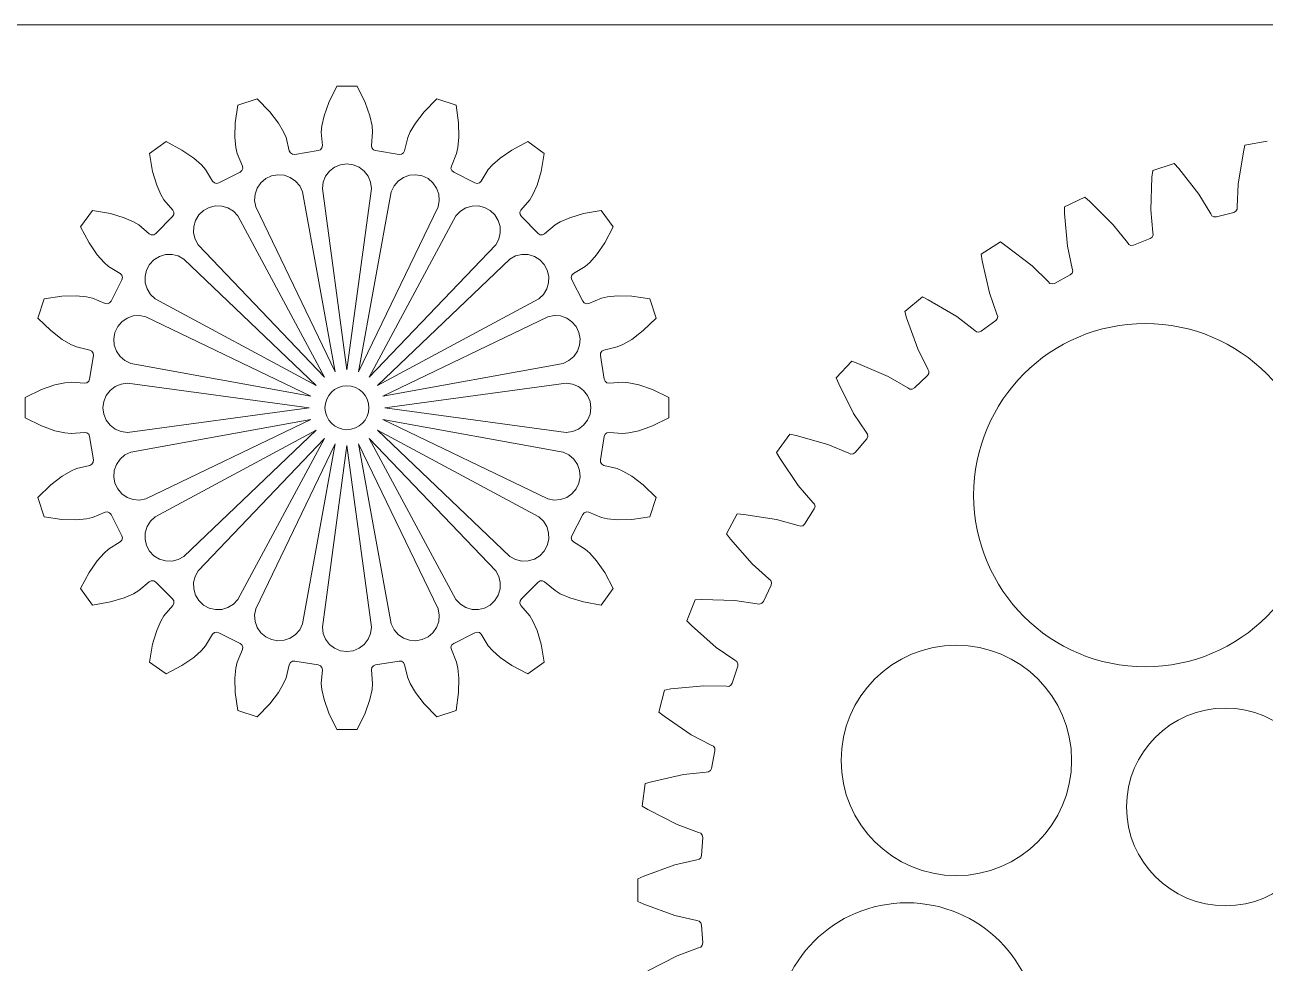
# Model space of a CAD drawing. Header units: millimetres. Extents: x -584 to 91, y -356 to 139.
# Drawn here: x -60.4 to 24.4, y 75.1 to 139.3 of the extents above; entities that cross this region are included whole.
import ezdxf

# ---------------------------------------------------------------- set-up
doc = ezdxf.new("R2010")
doc.units = ezdxf.units.MM
doc.layers.get('0').update_dxf_attribs({"linetype": 'CONTINUOUS'})

msp = doc.modelspace()

# ---------------------------------------------------------------- linework, layer by layer
at = {"color": 5, "lineweight": 0}
for p, q in [((-39.04, 135.106), (-39.585, 133.998)), ((-37.651, 135.106), (-39.04, 135.106)), ((-37.105, 133.998), (-37.651, 135.106)), ((-44.48, 134.244), (-45.801, 133.815)), ((-43.619, 133.359), (-44.48, 134.244)), ((-39.585, 133.998), (-39.91, 133.072)), ((-36.781, 133.072), (-37.105, 133.998)), ((-32.211, 134.244), (-33.072, 133.359)), ((-30.89, 133.815), (-32.211, 134.244)), ((-45.801, 133.815), (-45.977, 132.593)), ((-43.024, 132.579), (-43.619, 133.359)), ((-33.072, 133.359), (-33.667, 132.579)), ((-30.714, 132.593), (-30.89, 133.815)), ((-45.977, 132.593), (-46, 131.612)), ((-42.67, 131.974), (-43.024, 132.579)), ((-40.06, 132.387), (-40.101, 131.969)), ((-39.91, 133.072), (-40.06, 132.387)), ((-36.631, 132.387), (-36.781, 133.072)), ((-36.59, 131.969), (-36.631, 132.387)), ((-33.667, 132.579), (-34.021, 131.974)), ((-30.691, 131.612), (-30.714, 132.593)), ((-46, 131.612), (-45.931, 130.914)), ((-42.502, 131.589), (-42.67, 131.974)), ((-42.286, 130.68), (-42.502, 131.589)), ((-40.101, 131.969), (-40.025, 131.038)), ((-36.666, 131.038), (-36.59, 131.969)), ((-34.189, 131.589), (-34.405, 130.68)), ((-34.021, 131.974), (-34.189, 131.589)), ((-30.76, 130.914), (-30.691, 131.612)), ((-50.708, 131.315), (-51.832, 130.498)), ((-49.616, 130.739), (-50.708, 131.315)), ((-48.809, 130.181), (-49.616, 130.739)), ((-45.931, 130.914), (-45.84, 130.504)), ((-42.211, 130.536), (-42.286, 130.68)), ((-42.073, 130.449), (-42.211, 130.536)), ((-40.308, 130.696), (-41.911, 130.443)), ((-40.156, 130.753), (-40.308, 130.696)), ((-40.052, 130.878), (-40.156, 130.753)), ((-40.025, 131.038), (-40.052, 130.878)), ((-36.639, 130.878), (-36.666, 131.038)), ((-36.535, 130.753), (-36.639, 130.878)), ((-36.383, 130.696), (-36.535, 130.753)), ((-34.78, 130.443), (-36.383, 130.696)), ((-34.48, 130.536), (-34.617, 130.449)), ((-34.405, 130.68), (-34.48, 130.536)), ((-30.85, 130.504), (-30.76, 130.914)), ((-27.075, 130.739), (-27.882, 130.181)), ((-25.983, 131.315), (-27.075, 130.739)), ((-24.859, 130.498), (-25.983, 131.315)), ((22.912, 130.621), (22.552, 128.399)), ((23.015, 131.063), (22.912, 130.621)), ((24.538, 131.354), (23.015, 131.063)), ((-51.832, 130.498), (-51.622, 129.281)), ((-48.285, 129.715), (-48.809, 130.181)), ((-48.006, 129.4), (-48.285, 129.715)), ((-45.84, 130.504), (-45.481, 129.642)), ((-41.911, 130.443), (-42.073, 130.449)), ((-34.617, 130.449), (-34.78, 130.443)), ((-31.21, 129.642), (-30.85, 130.504)), ((-28.406, 129.715), (-28.685, 129.4)), ((-27.882, 130.181), (-28.406, 129.715)), ((-25.069, 129.281), (-24.859, 130.498)), ((18.19, 129.824), (16.715, 129.345)), ((18.493, 129.486), (18.19, 129.824)), ((-51.622, 129.281), (-51.341, 128.341)), ((-47.521, 128.603), (-48.006, 129.4)), ((-45.645, 129.229), (-47.09, 128.493)), ((-45.517, 129.33), (-45.645, 129.229)), ((-45.457, 129.481), (-45.517, 129.33)), ((-45.481, 129.642), (-45.457, 129.481)), ((-31.234, 129.481), (-31.21, 129.642)), ((-31.174, 129.33), (-31.234, 129.481)), ((-31.046, 129.229), (-31.174, 129.33)), ((-29.6, 128.493), (-31.046, 129.229)), ((-28.685, 129.4), (-29.17, 128.603)), ((-25.35, 128.341), (-25.069, 129.281)), ((16.668, 128.893), (16.589, 126.644)), ((16.715, 129.345), (16.668, 128.893)), ((19.879, 127.713), (18.493, 129.486)), ((-51.341, 128.341), (-51.06, 127.699)), ((-47.404, 128.489), (-47.521, 128.603)), ((-47.247, 128.449), (-47.404, 128.489)), ((-47.09, 128.493), (-47.247, 128.449)), ((-29.444, 128.449), (-29.6, 128.493)), ((-29.286, 128.489), (-29.444, 128.449)), ((-29.17, 128.603), (-29.286, 128.489)), ((-25.631, 127.699), (-25.35, 128.341)), ((22.552, 128.399), (22.49, 126.851)), ((-51.06, 127.699), (-50.846, 127.337)), ((-50.846, 127.337), (-50.238, 126.628)), ((-26.453, 126.628), (-25.844, 127.337)), ((-25.844, 127.337), (-25.631, 127.699)), ((12.083, 127.511), (10.68, 126.851)), ((12.427, 127.214), (12.083, 127.511)), ((14.024, 125.628), (12.427, 127.214)), ((20.679, 126.386), (19.879, 127.713)), ((-55.727, 126.604), (-56.543, 125.48)), ((-54.51, 126.394), (-55.727, 126.604)), ((-53.57, 126.112), (-54.51, 126.394)), ((-50.176, 126.321), (-50.266, 126.185)), ((-50.238, 126.628), (-50.166, 126.483)), ((-50.166, 126.483), (-50.176, 126.321)), ((-26.525, 126.483), (-26.453, 126.628)), ((-26.515, 126.321), (-26.525, 126.483)), ((-26.424, 126.185), (-26.515, 126.321)), ((-22.181, 126.394), (-23.121, 126.112)), ((-20.964, 126.604), (-22.181, 126.394)), ((-20.148, 125.48), (-20.964, 126.604)), ((10.68, 126.851), (10.69, 126.396)), ((10.69, 126.396), (10.894, 124.155)), ((16.589, 126.644), (16.722, 125.1)), ((20.761, 126.246), (20.679, 126.386)), ((22.258, 126.472), (21.065, 126.166)), ((22.401, 126.55), (22.258, 126.472)), ((22.486, 126.688), (22.401, 126.55)), ((22.49, 126.851), (22.486, 126.688)), ((-56.543, 125.48), (-55.968, 124.387)), ((-52.928, 125.831), (-53.57, 126.112)), ((-52.565, 125.618), (-52.928, 125.831)), ((-51.857, 125.01), (-52.565, 125.618)), ((-50.266, 126.185), (-51.414, 125.038)), ((-25.277, 125.038), (-26.424, 126.185)), ((-24.126, 125.618), (-24.834, 125.01)), ((-23.763, 125.831), (-24.126, 125.618)), ((-23.121, 126.112), (-23.763, 125.831)), ((-20.723, 124.387), (-20.148, 125.48)), ((14.984, 124.412), (14.024, 125.628)), ((20.902, 126.165), (20.761, 126.246)), ((21.065, 126.166), (20.902, 126.165)), ((-51.711, 124.937), (-51.857, 125.01)), ((-51.549, 124.948), (-51.711, 124.937)), ((-51.414, 125.038), (-51.549, 124.948)), ((-25.142, 124.948), (-25.277, 125.038)), ((-24.98, 124.937), (-25.142, 124.948)), ((-24.834, 125.01), (-24.98, 124.937)), ((16.539, 124.696), (15.394, 124.242)), ((16.671, 124.79), (16.539, 124.696)), ((16.738, 124.938), (16.671, 124.79)), ((16.722, 125.1), (16.738, 124.938)), ((-55.968, 124.387), (-55.409, 123.581)), ((-21.282, 123.581), (-20.723, 124.387)), ((6.314, 124.451), (5.005, 123.62)), ((6.692, 124.199), (6.314, 124.451)), ((8.476, 122.826), (6.692, 124.199)), ((10.894, 124.155), (11.219, 122.64)), ((15.083, 124.283), (14.984, 124.412)), ((15.233, 124.221), (15.083, 124.283)), ((15.394, 124.242), (15.233, 124.221)), ((-55.409, 123.581), (-54.944, 123.057)), ((-54.944, 123.057), (-54.629, 122.778)), ((-22.062, 122.778), (-21.747, 123.057)), ((-21.747, 123.057), (-21.282, 123.581)), ((5.005, 123.62), (5.072, 123.17)), ((5.072, 123.17), (5.555, 120.972)), ((-54.629, 122.778), (-53.831, 122.292)), ((-53.831, 122.292), (-53.718, 122.176)), ((-53.718, 122.176), (-53.678, 122.018)), ((-23.013, 122.018), (-22.973, 122.176)), ((-22.973, 122.176), (-22.859, 122.292)), ((-22.859, 122.292), (-22.062, 122.778)), ((9.58, 121.74), (8.476, 122.826)), ((11.088, 122.216), (10.009, 121.623)), ((11.207, 122.327), (11.088, 122.216)), ((11.255, 122.482), (11.207, 122.327)), ((11.219, 122.64), (11.255, 122.482)), ((-53.721, 121.862), (-54.458, 120.416)), ((-53.678, 122.018), (-53.721, 121.862)), ((-22.97, 121.862), (-23.013, 122.018)), ((-22.233, 120.416), (-22.97, 121.862)), ((9.695, 121.624), (9.58, 121.74)), ((9.852, 121.581), (9.695, 121.624)), ((10.009, 121.623), (9.852, 121.581)), ((-59.044, 120.573), (-59.473, 119.251)), ((-57.821, 120.749), (-59.044, 120.573)), ((-56.841, 120.771), (-57.821, 120.749)), ((-56.143, 120.703), (-56.841, 120.771)), ((-55.732, 120.612), (-56.143, 120.703)), ((-54.871, 120.252), (-55.732, 120.612)), ((-54.458, 120.416), (-54.559, 120.289)), ((-22.132, 120.289), (-22.233, 120.416)), ((-20.959, 120.612), (-21.82, 120.252)), ((-20.548, 120.703), (-20.959, 120.612)), ((-19.85, 120.771), (-20.548, 120.703)), ((-18.869, 120.749), (-19.85, 120.771)), ((-17.647, 120.573), (-18.869, 120.749)), ((-17.218, 119.251), (-17.647, 120.573)), ((0.975, 120.692), (-0.22, 119.703)), ((1.381, 120.489), (0.975, 120.692)), ((3.322, 119.35), (1.381, 120.489)), ((5.555, 120.972), (6.067, 119.51)), ((-54.71, 120.229), (-54.871, 120.252)), ((-54.559, 120.289), (-54.71, 120.229)), ((-21.981, 120.229), (-22.132, 120.289)), ((-21.82, 120.252), (-21.981, 120.229)), ((-0.22, 119.703), (-0.098, 119.266)), ((-59.473, 119.251), (-58.588, 118.39)), ((-18.103, 118.39), (-17.218, 119.251)), ((-0.098, 119.266), (0.657, 117.146)), ((4.555, 118.411), (3.322, 119.35)), ((5.991, 119.073), (4.994, 118.349)), ((6.095, 119.197), (5.991, 119.073)), ((6.067, 119.51), (6.123, 119.357)), ((6.123, 119.357), (6.095, 119.197)), ((-58.588, 118.39), (-57.807, 117.795)), ((-18.883, 117.795), (-18.103, 118.39)), ((4.683, 118.311), (4.555, 118.411)), ((4.844, 118.288), (4.683, 118.311)), ((4.994, 118.349), (4.844, 118.288)), ((-57.807, 117.795), (-57.203, 117.441)), ((-57.203, 117.441), (-56.817, 117.273)), ((-56.817, 117.273), (-55.909, 117.058)), ((-55.909, 117.058), (-55.765, 116.982)), ((-55.765, 116.982), (-55.678, 116.845)), ((-21.013, 116.845), (-20.926, 116.982)), ((-20.926, 116.982), (-20.782, 117.058)), ((-20.782, 117.058), (-19.874, 117.273)), ((-19.874, 117.273), (-19.488, 117.441)), ((-19.488, 117.441), (-18.883, 117.795)), ((0.657, 117.146), (1.349, 115.759)), ((-55.671, 116.682), (-55.925, 115.08)), ((-55.678, 116.845), (-55.671, 116.682)), ((-21.02, 116.682), (-21.013, 116.845)), ((-20.766, 115.08), (-21.02, 116.682)), ((-3.852, 116.293), (-4.913, 115.162)), ((-3.423, 116.143), (-3.852, 116.293)), ((-1.354, 115.256), (-3.423, 116.143)), ((1.328, 115.315), (0.43, 114.472)), ((1.416, 115.452), (1.328, 115.315)), ((1.349, 115.759), (1.423, 115.614)), ((1.423, 115.614), (1.416, 115.452)), ((-58.301, 114.681), (-59.227, 114.357)), ((-57.616, 114.832), (-58.301, 114.681)), ((-57.198, 114.872), (-57.616, 114.832)), ((-56.267, 114.796), (-57.198, 114.872)), ((-56.107, 114.824), (-56.267, 114.796)), ((-55.982, 114.927), (-56.107, 114.824)), ((-55.925, 115.08), (-55.982, 114.927)), ((-20.709, 114.927), (-20.766, 115.08)), ((-20.584, 114.824), (-20.709, 114.927)), ((-20.424, 114.796), (-20.584, 114.824)), ((-19.493, 114.872), (-20.424, 114.796)), ((-19.075, 114.832), (-19.493, 114.872)), ((-18.39, 114.681), (-19.075, 114.832)), ((-17.464, 114.357), (-18.39, 114.681)), ((-4.913, 115.162), (-4.737, 114.744)), ((-4.737, 114.744), (-3.722, 112.735)), ((-0.014, 114.479), (-1.354, 115.256)), ((0.125, 114.396), (-0.014, 114.479)), ((0.43, 114.472), (0.288, 114.393)), ((-59.227, 114.357), (-60.334, 113.812)), ((-60.334, 113.812), (-60.334, 112.422)), ((-16.356, 113.812), (-17.464, 114.357)), ((-16.356, 112.422), (-16.356, 113.812)), ((0.288, 114.393), (0.125, 114.396)), ((-3.722, 112.735), (-2.862, 111.446)), ((-60.334, 112.422), (-59.227, 111.877)), ((-17.464, 111.877), (-16.356, 112.422)), ((-59.227, 111.877), (-58.301, 111.552)), ((-58.301, 111.552), (-57.616, 111.402)), ((-57.616, 111.402), (-57.198, 111.362)), ((-57.198, 111.362), (-56.267, 111.437)), ((-56.267, 111.437), (-56.107, 111.41)), ((-56.107, 111.41), (-55.982, 111.306)), ((-55.982, 111.306), (-55.925, 111.154)), ((-55.925, 111.154), (-55.671, 109.551)), ((-21.02, 109.551), (-20.766, 111.154)), ((-20.766, 111.154), (-20.709, 111.306)), ((-20.709, 111.306), (-20.584, 111.41)), ((-20.584, 111.41), (-20.424, 111.437)), ((-20.424, 111.437), (-19.493, 111.362)), ((-19.493, 111.362), (-19.075, 111.402)), ((-19.075, 111.402), (-18.39, 111.552)), ((-18.39, 111.552), (-17.464, 111.877)), ((-8.089, 111.324), (-9, 110.069)), ((-7.645, 111.229), (-8.089, 111.324)), ((-5.481, 110.609), (-7.645, 111.229)), ((-2.862, 111.446), (-2.77, 111.312)), ((-2.758, 111.15), (-2.828, 111.003)), ((-2.77, 111.312), (-2.758, 111.15)), ((-4.054, 110.005), (-5.481, 110.609)), ((-2.828, 111.003), (-3.613, 110.054)), ((-55.678, 109.389), (-55.765, 109.252)), ((-55.671, 109.551), (-55.678, 109.389)), ((-21.013, 109.389), (-21.02, 109.551)), ((-20.926, 109.252), (-21.013, 109.389)), ((-9, 110.069), (-8.773, 109.676)), ((-8.773, 109.676), (-7.514, 107.81)), ((-3.905, 109.94), (-4.054, 110.005)), ((-3.744, 109.958), (-3.905, 109.94)), ((-3.613, 110.054), (-3.744, 109.958)), ((-57.203, 108.793), (-57.807, 108.438)), ((-56.817, 108.961), (-57.203, 108.793)), ((-55.909, 109.176), (-56.817, 108.961)), ((-55.765, 109.252), (-55.909, 109.176)), ((-20.782, 109.176), (-20.926, 109.252)), ((-19.874, 108.961), (-20.782, 109.176)), ((-19.488, 108.793), (-19.874, 108.961)), ((-18.883, 108.438), (-19.488, 108.793)), ((-58.588, 107.844), (-59.473, 106.983)), ((-57.807, 108.438), (-58.588, 107.844)), ((-18.103, 107.844), (-18.883, 108.438)), ((-17.218, 106.983), (-18.103, 107.844)), ((-7.514, 107.81), (-6.5, 106.639)), ((-59.473, 106.983), (-59.044, 105.661)), ((-17.647, 105.661), (-17.218, 106.983)), ((-55.732, 105.622), (-54.871, 105.981)), ((-54.871, 105.981), (-54.71, 106.005)), ((-54.71, 106.005), (-54.559, 105.945)), ((-22.132, 105.945), (-21.981, 106.005)), ((-21.981, 106.005), (-21.82, 105.981)), ((-21.82, 105.981), (-20.959, 105.622)), ((-6.41, 106.204), (-7.07, 105.165)), ((-6.5, 106.639), (-6.392, 106.518)), ((-6.359, 106.359), (-6.41, 106.204)), ((-6.392, 106.518), (-6.359, 106.359)), ((-59.044, 105.661), (-57.821, 105.485)), ((-57.821, 105.485), (-56.841, 105.462)), ((-56.841, 105.462), (-56.143, 105.531)), ((-56.143, 105.531), (-55.732, 105.622)), ((-54.559, 105.945), (-54.458, 105.818)), ((-54.458, 105.818), (-53.721, 104.372)), ((-22.97, 104.372), (-22.233, 105.818)), ((-22.233, 105.818), (-22.132, 105.945)), ((-20.959, 105.622), (-20.548, 105.531)), ((-20.548, 105.531), (-19.85, 105.462)), ((-19.85, 105.462), (-18.869, 105.485)), ((-18.869, 105.485), (-17.647, 105.661)), ((-11.67, 105.863), (-12.417, 104.504)), ((-11.217, 105.824), (-11.67, 105.863)), ((-8.993, 105.48), (-11.217, 105.824)), ((-7.502, 105.061), (-8.993, 105.48)), ((-7.07, 105.165), (-7.188, 105.053)), ((-53.721, 104.372), (-53.678, 104.215)), ((-23.013, 104.215), (-22.97, 104.372)), ((-12.417, 104.504), (-12.142, 104.142)), ((-7.346, 105.015), (-7.502, 105.061)), ((-7.188, 105.053), (-7.346, 105.015)), ((-54.629, 103.456), (-54.944, 103.177)), ((-53.831, 103.942), (-54.629, 103.456)), ((-53.718, 104.058), (-53.831, 103.942)), ((-53.678, 104.215), (-53.718, 104.058)), ((-22.973, 104.058), (-23.013, 104.215)), ((-22.859, 103.942), (-22.973, 104.058)), ((-22.062, 103.456), (-22.859, 103.942)), ((-21.747, 103.177), (-22.062, 103.456)), ((-12.142, 104.142), (-10.66, 102.449)), ((-55.409, 102.653), (-55.968, 101.846)), ((-54.944, 103.177), (-55.409, 102.653)), ((-21.282, 102.653), (-21.747, 103.177)), ((-20.723, 101.846), (-21.282, 102.653)), ((-55.968, 101.846), (-56.543, 100.754)), ((-20.148, 100.754), (-20.723, 101.846)), ((-10.66, 102.449), (-9.506, 101.415)), ((-52.565, 100.616), (-51.857, 101.224)), ((-51.857, 101.224), (-51.711, 101.296)), ((-51.711, 101.296), (-51.549, 101.286)), ((-51.549, 101.286), (-51.414, 101.196)), ((-51.414, 101.196), (-50.266, 100.048)), ((-26.424, 100.048), (-25.277, 101.196)), ((-25.277, 101.196), (-25.142, 101.286)), ((-25.142, 101.286), (-24.98, 101.296)), ((-24.98, 101.296), (-24.834, 101.224)), ((-24.834, 101.224), (-24.126, 100.616)), ((-9.362, 100.994), (-9.887, 99.88)), ((-9.506, 101.415), (-9.384, 101.308)), ((-9.384, 101.308), (-9.331, 101.154)), ((-9.331, 101.154), (-9.362, 100.994)), ((-56.543, 100.754), (-55.727, 99.63)), ((-54.51, 99.84), (-53.57, 100.122)), ((-53.57, 100.122), (-52.928, 100.403)), ((-52.928, 100.403), (-52.565, 100.616)), ((-50.266, 100.048), (-50.176, 99.913)), ((-26.515, 99.913), (-26.424, 100.048)), ((-24.126, 100.616), (-23.763, 100.403)), ((-23.763, 100.403), (-23.121, 100.122)), ((-23.121, 100.122), (-22.181, 99.84)), ((-20.964, 99.63), (-20.148, 100.754)), ((-55.727, 99.63), (-54.51, 99.84)), ((-50.238, 99.605), (-50.846, 98.897)), ((-50.166, 99.751), (-50.238, 99.605)), ((-50.176, 99.913), (-50.166, 99.751)), ((-26.525, 99.751), (-26.515, 99.913)), ((-26.453, 99.605), (-26.525, 99.751)), ((-25.844, 98.897), (-26.453, 99.605)), ((-22.181, 99.84), (-20.964, 99.63)), ((-14.538, 99.996), (-15.109, 98.555)), ((-14.084, 100.015), (-14.538, 99.996)), ((-11.834, 99.952), (-14.084, 100.015)), ((-10.302, 99.723), (-11.834, 99.952)), ((-10.142, 99.697), (-10.302, 99.723)), ((-9.99, 99.754), (-10.142, 99.697)), ((-9.887, 99.88), (-9.99, 99.754)), ((-51.06, 98.535), (-51.341, 97.892)), ((-50.846, 98.897), (-51.06, 98.535)), ((-25.631, 98.535), (-25.844, 98.897)), ((-25.35, 97.892), (-25.631, 98.535)), ((-15.109, 98.555), (-14.791, 98.23)), ((-51.341, 97.892), (-51.622, 96.952)), ((-48.006, 96.833), (-47.521, 97.631)), ((-47.521, 97.631), (-47.404, 97.745)), ((-47.404, 97.745), (-47.247, 97.785)), ((-47.247, 97.785), (-47.09, 97.741)), ((-47.09, 97.741), (-45.645, 97.004)), ((-31.046, 97.004), (-29.6, 97.741)), ((-29.6, 97.741), (-29.444, 97.785)), ((-29.444, 97.785), (-29.286, 97.745)), ((-29.286, 97.745), (-29.17, 97.631)), ((-29.17, 97.631), (-28.685, 96.833)), ((-25.069, 96.952), (-25.35, 97.892)), ((-14.791, 98.23), (-13.108, 96.736)), ((-51.622, 96.952), (-51.832, 95.736)), ((-48.285, 96.519), (-48.006, 96.833)), ((-45.645, 97.004), (-45.517, 96.903)), ((-45.517, 96.903), (-45.457, 96.752)), ((-45.457, 96.752), (-45.481, 96.592)), ((-31.234, 96.752), (-31.174, 96.903)), ((-31.21, 96.592), (-31.234, 96.752)), ((-31.174, 96.903), (-31.046, 97.004)), ((-28.685, 96.833), (-28.406, 96.519)), ((-24.859, 95.736), (-25.069, 96.952)), ((-13.108, 96.736), (-11.834, 95.854)), ((-49.616, 95.495), (-48.809, 96.053)), ((-48.809, 96.053), (-48.285, 96.519)), ((-45.481, 96.592), (-45.84, 95.73)), ((-42.211, 95.698), (-42.073, 95.784)), ((-42.073, 95.784), (-41.911, 95.791)), ((-41.911, 95.791), (-40.308, 95.537)), ((-36.383, 95.537), (-34.78, 95.791)), ((-34.78, 95.791), (-34.617, 95.784)), ((-34.617, 95.784), (-34.48, 95.698)), ((-30.85, 95.73), (-31.21, 96.592)), ((-28.406, 96.519), (-27.882, 96.053)), ((-27.882, 96.053), (-27.075, 95.495)), ((-11.834, 95.854), (-11.699, 95.764)), ((-51.832, 95.736), (-50.708, 94.919)), ((-50.708, 94.919), (-49.616, 95.495)), ((-45.931, 95.319), (-46, 94.622)), ((-45.84, 95.73), (-45.931, 95.319)), ((-42.502, 94.645), (-42.286, 95.554)), ((-42.286, 95.554), (-42.211, 95.698)), ((-40.308, 95.537), (-40.156, 95.481)), ((-40.156, 95.481), (-40.052, 95.356)), ((-40.025, 95.195), (-40.101, 94.265)), ((-40.052, 95.356), (-40.025, 95.195)), ((-36.666, 95.195), (-36.639, 95.356)), ((-36.59, 94.265), (-36.666, 95.195)), ((-36.639, 95.356), (-36.535, 95.481)), ((-36.535, 95.481), (-36.383, 95.537)), ((-34.48, 95.698), (-34.405, 95.554)), ((-34.405, 95.554), (-34.189, 94.645)), ((-30.76, 95.319), (-30.85, 95.73)), ((-30.691, 94.622), (-30.76, 95.319)), ((-27.075, 95.495), (-25.983, 94.919)), ((-25.983, 94.919), (-24.859, 95.736)), ((-11.639, 95.455), (-12.019, 94.284)), ((-11.699, 95.764), (-11.627, 95.618)), ((-11.627, 95.618), (-11.639, 95.455)), ((-46, 94.622), (-45.977, 93.641)), ((-43.024, 93.655), (-42.67, 94.26)), ((-42.67, 94.26), (-42.502, 94.645)), ((-40.101, 94.265), (-40.06, 93.846)), ((-36.631, 93.846), (-36.59, 94.265)), ((-34.189, 94.645), (-34.021, 94.26)), ((-34.021, 94.26), (-33.667, 93.655)), ((-30.714, 93.641), (-30.691, 94.622)), ((-13.961, 94.112), (-16.2, 93.892)), ((-12.411, 94.076), (-13.961, 94.112)), ((-12.105, 94.146), (-12.249, 94.07)), ((-12.019, 94.284), (-12.105, 94.146)), ((-45.977, 93.641), (-45.801, 92.419)), ((-43.619, 92.874), (-43.024, 93.655)), ((-40.06, 93.846), (-39.91, 93.162)), ((-36.781, 93.162), (-36.631, 93.846)), ((-33.667, 93.655), (-33.072, 92.874)), ((-30.89, 92.419), (-30.714, 93.641)), ((-16.648, 93.817), (-17.034, 92.315)), ((-16.2, 93.892), (-16.648, 93.817)), ((-12.249, 94.07), (-12.411, 94.076)), ((-45.801, 92.419), (-44.48, 91.989)), ((-44.48, 91.989), (-43.619, 92.874)), ((-39.91, 93.162), (-39.585, 92.236)), ((-37.105, 92.236), (-36.781, 93.162)), ((-33.072, 92.874), (-32.211, 91.989)), ((-32.211, 91.989), (-30.89, 92.419)), ((-39.585, 92.236), (-39.04, 91.128)), ((-37.651, 91.128), (-37.105, 92.236)), ((-17.034, 92.315), (-16.678, 92.033)), ((-16.678, 92.033), (-14.821, 90.761)), ((-39.04, 91.128), (-37.651, 91.128)), ((-14.821, 90.761), (-13.446, 90.046)), ((-13.446, 90.046), (-13.301, 89.973)), ((-13.301, 89.973), (-13.212, 89.837)), ((-13.203, 89.675), (-13.433, 88.465)), ((-13.212, 89.837), (-13.203, 89.675)), ((-13.797, 88.209), (-15.338, 88.051)), ((-13.635, 88.224), (-13.797, 88.209)), ((-13.502, 88.318), (-13.635, 88.224)), ((-13.433, 88.465), (-13.502, 88.318)), ((-17.968, 87.421), (-18.162, 85.882)), ((-17.532, 87.552), (-17.968, 87.421)), ((-15.338, 88.051), (-17.532, 87.552)), ((-18.162, 85.882), (-17.773, 85.648)), ((-17.773, 85.648), (-15.771, 84.619)), ((-15.771, 84.619), (-14.318, 84.082)), ((-14.318, 84.082), (-14.165, 84.027)), ((-14.165, 84.027), (-14.059, 83.904)), ((-14.03, 83.744), (-14.107, 82.515)), ((-14.059, 83.904), (-14.03, 83.744)), ((-14.277, 82.25), (-14.435, 82.215)), ((-14.157, 82.36), (-14.277, 82.25)), ((-14.107, 82.515), (-14.157, 82.36)), ((-15.945, 81.865), (-18.059, 81.095)), ((-14.435, 82.215), (-15.945, 81.865)), ((-18.059, 81.095), (-18.475, 80.911)), ((-18.475, 80.911), (-18.475, 79.36)), ((-18.475, 79.36), (-18.059, 79.175)), ((-18.059, 79.175), (-15.945, 78.406)), ((-15.945, 78.406), (-14.435, 78.055)), ((-14.435, 78.055), (-14.277, 78.02)), ((-14.277, 78.02), (-14.157, 77.911)), ((-14.157, 77.911), (-14.107, 77.756)), ((-14.107, 77.756), (-14.03, 76.527)), ((-14.059, 76.367), (-14.165, 76.243)), ((-14.03, 76.527), (-14.059, 76.367)), ((-15.771, 75.652), (-17.773, 74.623)), ((-14.318, 76.189), (-15.771, 75.652)), ((-14.165, 76.243), (-14.318, 76.189))]:
    msp.add_line(p, q, dxfattribs=at)
at = {"color": 1, "lineweight": 0}
for p, q in [((-39.185, 129.56), (-38.78, 129.728)), ((-38.78, 129.728), (-38.345, 129.785)), ((-38.345, 129.785), (-37.911, 129.728)), ((-37.911, 129.728), (-37.506, 129.56)), ((-43.892, 128.781), (-43.496, 128.97)), ((-43.496, 128.97), (-43.065, 129.05)), ((-43.065, 129.05), (-42.628, 129.015)), ((-42.628, 129.015), (-42.215, 128.869)), ((-42.215, 128.869), (-41.853, 128.62)), ((-39.968, 128.541), (-39.8, 128.946)), ((-39.8, 128.946), (-39.533, 129.294)), ((-39.533, 129.294), (-39.185, 129.56)), ((-37.506, 129.56), (-37.158, 129.294)), ((-37.158, 129.294), (-36.891, 128.946)), ((-36.891, 128.946), (-36.723, 128.541)), ((-34.837, 128.62), (-34.476, 128.869)), ((-34.476, 128.869), (-34.063, 129.015)), ((-34.063, 129.015), (-33.626, 129.05)), ((-33.626, 129.05), (-33.195, 128.97)), ((-33.195, 128.97), (-32.799, 128.781)), ((-44.62, 127.721), (-44.474, 128.135)), ((-44.474, 128.135), (-44.225, 128.496)), ((-44.225, 128.496), (-43.892, 128.781)), ((-41.853, 128.62), (-41.569, 128.287)), ((-41.569, 128.287), (-41.38, 127.891)), ((-40.025, 128.106), (-39.968, 128.541)), ((-40.025, 128.106), (-38.345, 115.706)), ((-38.345, 115.706), (-36.666, 128.106)), ((-36.723, 128.541), (-36.666, 128.106)), ((-35.311, 127.891), (-35.122, 128.287)), ((-35.122, 128.287), (-34.837, 128.62)), ((-32.799, 128.781), (-32.465, 128.496)), ((-32.465, 128.496), (-32.217, 128.135)), ((-32.217, 128.135), (-32.071, 127.721)), ((-44.655, 127.284), (-44.62, 127.721)), ((-44.575, 126.853), (-44.655, 127.284)), ((-39.146, 115.579), (-41.38, 127.891)), ((-35.311, 127.891), (-37.545, 115.579)), ((-32.036, 127.284), (-32.116, 126.853)), ((-32.071, 127.721), (-32.036, 127.284)), ((-48.69, 125.926), (-48.461, 126.3)), ((-48.461, 126.3), (-48.143, 126.602)), ((-48.143, 126.602), (-47.758, 126.811)), ((-47.758, 126.811), (-47.331, 126.914)), ((-47.331, 126.914), (-46.893, 126.902)), ((-46.893, 126.902), (-46.473, 126.778)), ((-46.473, 126.778), (-46.099, 126.548)), ((-46.099, 126.548), (-45.797, 126.23)), ((-44.575, 126.853), (-39.146, 115.579)), ((-37.545, 115.579), (-32.116, 126.853)), ((-30.894, 126.23), (-30.592, 126.548)), ((-30.592, 126.548), (-30.218, 126.778)), ((-30.218, 126.778), (-29.798, 126.902)), ((-29.798, 126.902), (-29.36, 126.914)), ((-29.36, 126.914), (-28.933, 126.811)), ((-28.933, 126.811), (-28.548, 126.602)), ((-28.548, 126.602), (-28.23, 126.3)), ((-28.23, 126.3), (-28.001, 125.926)), ((-48.826, 125.068), (-48.815, 125.506)), ((-48.815, 125.506), (-48.69, 125.926)), ((-39.867, 115.211), (-45.797, 126.23)), ((-30.894, 126.23), (-36.824, 115.211)), ((-28.001, 125.926), (-27.876, 125.506)), ((-27.876, 125.506), (-27.865, 125.068)), ((-48.724, 124.641), (-48.826, 125.068)), ((-48.515, 124.256), (-48.724, 124.641)), ((-27.967, 124.641), (-28.176, 124.256)), ((-27.865, 125.068), (-27.967, 124.641)), ((-48.515, 124.256), (-39.867, 115.211)), ((-36.824, 115.211), (-28.176, 124.256)), ((-52.04, 122.529), (-51.831, 122.914)), ((-51.831, 122.914), (-51.529, 123.232)), ((-51.529, 123.232), (-51.155, 123.462)), ((-51.155, 123.462), (-50.735, 123.586)), ((-50.735, 123.586), (-50.296, 123.598)), ((-50.296, 123.598), (-49.87, 123.495)), ((-49.87, 123.495), (-49.485, 123.286)), ((-40.44, 114.639), (-49.485, 123.286)), ((-27.206, 123.286), (-36.251, 114.639)), ((-27.206, 123.286), (-26.821, 123.495)), ((-26.821, 123.495), (-26.395, 123.598)), ((-26.395, 123.598), (-25.956, 123.586)), ((-25.956, 123.586), (-25.536, 123.462)), ((-25.536, 123.462), (-25.162, 123.232)), ((-25.162, 123.232), (-24.86, 122.914)), ((-24.86, 122.914), (-24.651, 122.529)), ((-52.142, 122.103), (-52.04, 122.529)), ((-52.131, 121.664), (-52.142, 122.103)), ((-24.651, 122.529), (-24.549, 122.103)), ((-24.549, 122.103), (-24.56, 121.664)), ((-52.006, 121.244), (-52.131, 121.664)), ((-51.777, 120.87), (-52.006, 121.244)), ((-24.685, 121.244), (-24.914, 120.87)), ((-24.56, 121.664), (-24.685, 121.244)), ((-51.459, 120.568), (-51.777, 120.87)), ((-51.459, 120.568), (-40.44, 114.639)), ((-36.251, 114.639), (-25.232, 120.568)), ((-24.914, 120.87), (-25.232, 120.568)), ((-54.009, 118.663), (-53.725, 118.997)), ((-53.725, 118.997), (-53.363, 119.245)), ((-53.363, 119.245), (-52.95, 119.392)), ((-52.95, 119.392), (-52.513, 119.426)), ((-52.513, 119.426), (-52.082, 119.346)), ((-40.808, 113.917), (-52.082, 119.346)), ((-24.609, 119.346), (-35.883, 113.917)), ((-24.609, 119.346), (-24.178, 119.426)), ((-24.178, 119.426), (-23.741, 119.392)), ((-23.741, 119.392), (-23.328, 119.245)), ((-23.328, 119.245), (-22.966, 118.997)), ((-22.966, 118.997), (-22.681, 118.663)), ((-54.278, 117.837), (-54.198, 118.268)), ((-54.244, 117.4), (-54.278, 117.837)), ((-54.198, 118.268), (-54.009, 118.663)), ((-22.681, 118.663), (-22.493, 118.268)), ((-22.493, 118.268), (-22.413, 117.837)), ((-22.413, 117.837), (-22.447, 117.4)), ((-54.097, 116.986), (-54.244, 117.4)), ((-53.849, 116.625), (-54.097, 116.986)), ((-22.594, 116.986), (-22.842, 116.625)), ((-22.447, 117.4), (-22.594, 116.986)), ((-53.516, 116.34), (-53.849, 116.625)), ((-53.12, 116.151), (-53.516, 116.34)), ((-53.12, 116.151), (-40.808, 113.917)), ((-35.883, 113.917), (-23.571, 116.151)), ((-23.175, 116.34), (-23.571, 116.151)), ((-22.842, 116.625), (-23.175, 116.34)), ((-54.522, 114.304), (-54.174, 114.571)), ((-54.174, 114.571), (-53.769, 114.739)), ((-53.769, 114.739), (-53.334, 114.796)), ((-40.934, 113.117), (-53.334, 114.796)), ((-23.356, 114.796), (-35.756, 113.117)), ((-23.356, 114.796), (-22.922, 114.739)), ((-22.922, 114.739), (-22.517, 114.571)), ((-22.517, 114.571), (-22.169, 114.304)), ((-54.957, 113.552), (-54.789, 113.957)), ((-54.789, 113.957), (-54.522, 114.304)), ((-22.169, 114.304), (-21.902, 113.957)), ((-21.902, 113.957), (-21.734, 113.552)), ((-55.014, 113.117), (-54.957, 113.552)), ((-54.957, 112.682), (-55.014, 113.117)), ((-53.334, 111.437), (-40.934, 113.117)), ((-35.756, 113.117), (-23.356, 111.437)), ((-21.734, 113.552), (-21.677, 113.117)), ((-21.677, 113.117), (-21.734, 112.682)), ((-54.789, 112.277), (-54.957, 112.682)), ((-54.522, 111.929), (-54.789, 112.277)), ((-54.174, 111.662), (-54.522, 111.929)), ((-40.808, 112.317), (-53.12, 110.082)), ((-52.082, 106.888), (-40.808, 112.317)), ((-35.883, 112.317), (-24.609, 106.888)), ((-23.571, 110.082), (-35.883, 112.317)), ((-22.169, 111.929), (-22.517, 111.662)), ((-21.902, 112.277), (-22.169, 111.929)), ((-21.734, 112.682), (-21.902, 112.277)), ((-53.769, 111.495), (-54.174, 111.662)), ((-53.334, 111.437), (-53.769, 111.495)), ((-40.44, 111.595), (-51.459, 105.665)), ((-49.485, 102.948), (-40.44, 111.595)), ((-25.232, 105.665), (-36.251, 111.595)), ((-36.251, 111.595), (-27.206, 102.948)), ((-22.922, 111.495), (-23.356, 111.437)), ((-22.517, 111.662), (-22.922, 111.495)), ((-39.867, 111.022), (-48.515, 101.978)), ((-45.797, 100.003), (-39.867, 111.022)), ((-39.146, 110.655), (-44.575, 99.38)), ((-41.38, 98.342), (-39.146, 110.655)), ((-38.345, 110.528), (-40.025, 98.128)), ((-36.666, 98.128), (-38.345, 110.528)), ((-37.545, 110.655), (-35.311, 98.342)), ((-32.116, 99.38), (-37.545, 110.655)), ((-36.824, 111.022), (-30.894, 100.003)), ((-28.176, 101.978), (-36.824, 111.022)), ((-54.097, 109.248), (-53.849, 109.609)), ((-53.849, 109.609), (-53.516, 109.894)), ((-53.516, 109.894), (-53.12, 110.082)), ((-23.571, 110.082), (-23.175, 109.894)), ((-23.175, 109.894), (-22.842, 109.609)), ((-22.842, 109.609), (-22.594, 109.248)), ((-54.278, 108.397), (-54.244, 108.834)), ((-54.244, 108.834), (-54.097, 109.248)), ((-22.594, 109.248), (-22.447, 108.834)), ((-22.447, 108.834), (-22.413, 108.397)), ((-54.198, 107.966), (-54.278, 108.397)), ((-54.009, 107.57), (-54.198, 107.966)), ((-22.493, 107.966), (-22.681, 107.57)), ((-22.413, 108.397), (-22.493, 107.966)), ((-53.725, 107.237), (-54.009, 107.57)), ((-53.363, 106.989), (-53.725, 107.237)), ((-52.95, 106.842), (-53.363, 106.989)), ((-52.513, 106.808), (-52.95, 106.842)), ((-52.082, 106.888), (-52.513, 106.808)), ((-24.178, 106.808), (-24.609, 106.888)), ((-23.741, 106.842), (-24.178, 106.808)), ((-23.328, 106.989), (-23.741, 106.842)), ((-22.966, 107.237), (-23.328, 106.989)), ((-22.681, 107.57), (-22.966, 107.237)), ((-52.006, 104.99), (-51.777, 105.364)), ((-51.777, 105.364), (-51.459, 105.665)), ((-25.232, 105.665), (-24.914, 105.364)), ((-24.914, 105.364), (-24.685, 104.99)), ((-52.142, 104.131), (-52.131, 104.569)), ((-52.131, 104.569), (-52.006, 104.99)), ((-24.685, 104.99), (-24.56, 104.569)), ((-24.56, 104.569), (-24.549, 104.131)), ((-52.04, 103.705), (-52.142, 104.131)), ((-51.831, 103.319), (-52.04, 103.705)), ((-24.651, 103.705), (-24.86, 103.319)), ((-24.549, 104.131), (-24.651, 103.705)), ((-51.529, 103.001), (-51.831, 103.319)), ((-51.155, 102.772), (-51.529, 103.001)), ((-50.735, 102.648), (-51.155, 102.772)), ((-50.296, 102.636), (-50.735, 102.648)), ((-49.87, 102.739), (-50.296, 102.636)), ((-49.485, 102.948), (-49.87, 102.739)), ((-26.821, 102.739), (-27.206, 102.948)), ((-26.395, 102.636), (-26.821, 102.739)), ((-25.956, 102.648), (-26.395, 102.636)), ((-25.536, 102.772), (-25.956, 102.648)), ((-25.162, 103.001), (-25.536, 102.772)), ((-24.86, 103.319), (-25.162, 103.001)), ((-48.724, 101.592), (-48.515, 101.978)), ((-28.176, 101.978), (-27.967, 101.592)), ((-48.826, 101.166), (-48.724, 101.592)), ((-48.815, 100.728), (-48.826, 101.166)), ((-27.967, 101.592), (-27.865, 101.166)), ((-27.865, 101.166), (-27.876, 100.728)), ((-48.69, 100.307), (-48.815, 100.728)), ((-48.461, 99.934), (-48.69, 100.307)), ((-28.001, 100.307), (-28.23, 99.934)), ((-27.876, 100.728), (-28.001, 100.307)), ((-48.143, 99.632), (-48.461, 99.934)), ((-47.758, 99.422), (-48.143, 99.632)), ((-47.331, 99.32), (-47.758, 99.422)), ((-46.893, 99.332), (-47.331, 99.32)), ((-46.473, 99.456), (-46.893, 99.332)), ((-46.099, 99.685), (-46.473, 99.456)), ((-45.797, 100.003), (-46.099, 99.685)), ((-44.655, 98.949), (-44.575, 99.38)), ((-32.116, 99.38), (-32.036, 98.949)), ((-30.592, 99.685), (-30.894, 100.003)), ((-30.218, 99.456), (-30.592, 99.685)), ((-29.798, 99.332), (-30.218, 99.456)), ((-29.36, 99.32), (-29.798, 99.332)), ((-28.933, 99.422), (-29.36, 99.32)), ((-28.548, 99.632), (-28.933, 99.422)), ((-28.23, 99.934), (-28.548, 99.632)), ((-44.62, 98.512), (-44.655, 98.949)), ((-44.474, 98.099), (-44.62, 98.512)), ((-41.38, 98.342), (-41.569, 97.947)), ((-35.122, 97.947), (-35.311, 98.342)), ((-32.071, 98.512), (-32.217, 98.099)), ((-32.036, 98.949), (-32.071, 98.512)), ((-44.225, 97.738), (-44.474, 98.099)), ((-43.892, 97.453), (-44.225, 97.738)), ((-41.853, 97.613), (-42.215, 97.365)), ((-41.569, 97.947), (-41.853, 97.613)), ((-39.968, 97.693), (-40.025, 98.128)), ((-39.8, 97.288), (-39.968, 97.693)), ((-36.723, 97.693), (-36.891, 97.288)), ((-36.666, 98.128), (-36.723, 97.693)), ((-34.837, 97.613), (-35.122, 97.947)), ((-34.476, 97.365), (-34.837, 97.613)), ((-32.465, 97.738), (-32.799, 97.453)), ((-32.217, 98.099), (-32.465, 97.738)), ((-43.496, 97.264), (-43.892, 97.453)), ((-43.065, 97.184), (-43.496, 97.264)), ((-42.628, 97.219), (-43.065, 97.184)), ((-42.215, 97.365), (-42.628, 97.219)), ((-39.533, 96.94), (-39.8, 97.288)), ((-39.185, 96.673), (-39.533, 96.94)), ((-38.78, 96.506), (-39.185, 96.673)), ((-37.506, 96.673), (-37.911, 96.506)), ((-37.158, 96.94), (-37.506, 96.673)), ((-36.891, 97.288), (-37.158, 96.94)), ((-34.063, 97.219), (-34.476, 97.365)), ((-33.626, 97.184), (-34.063, 97.219)), ((-33.195, 97.264), (-33.626, 97.184)), ((-32.799, 97.453), (-33.195, 97.264)), ((-38.345, 96.448), (-38.78, 96.506)), ((-37.911, 96.506), (-38.345, 96.448))]:
    msp.add_line(p, q, dxfattribs=at)
at = {"lineweight": 0}
msp.add_lwpolyline([(-519, -165.5), (90.6, -165.5), (90.6, 139.3), (-519, 139.3)], close=True, dxfattribs=at)
at = {"color": 1, "lineweight": 0}
for centre, radius in [((16.213, 107.141), 11.733), ((-38.347, 113.118), 1.499), ((3.299, 89.009), 7.877), ((21.687, 85.827), 6.758), ((-0.078, 70.299), 8.974)]:
    msp.add_circle(centre, radius, dxfattribs=at)

doc.saveas('drawing.dxf')
